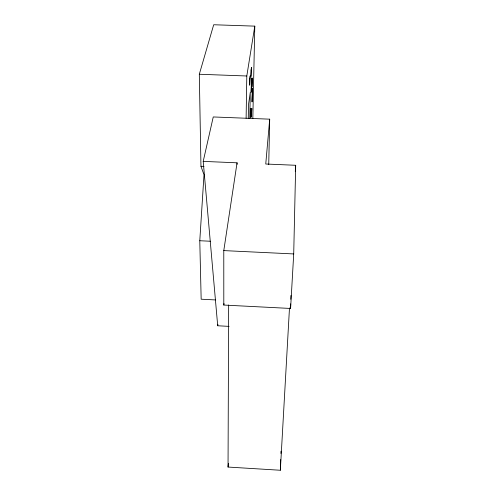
<?xml version="1.0" encoding="UTF-8"?>
<svg xmlns="http://www.w3.org/2000/svg" width="495" height="495" viewBox="0 0 495 495"><rect width="100%" height="100%" fill="white"/><g stroke="black" fill="none" stroke-linecap="round" stroke-linejoin="round"><path stroke-width="0.74" d="M289.488 307.896L280.343 470.25L228.04 467.057L228.659 304.951M246.114 118.243L246.801 75.995L254.795 26.136L213.692 24.75L199.312 74.25L200.958 166.277L203.996 174.76L199.782 240.737L201.162 299.209L215.368 299.927M248.267 118.478L248.515 104.624L250.297 92.262L249.802 118.404M252.827 118.651L254.795 26.136M268.736 164.6L269.695 119.171L213.252 116.95L203.204 161.382L217.707 325.772L229.098 326.372M203.204 161.382L237.056 162.812L223.783 250.6L223.802 305.056L290.59 308.459L293.714 253.935L295.688 165.281L265.753 164.018L269.695 119.171M290.59 308.459L290.701 303.868M290.819 299.277L290.918 295.453M280.343 470.25L280.696 459.564M280.9 453.451L280.981 451.162M295.286 171.449L295.688 165.281M228.04 467.057L228.424 463.271M223.802 305.056L224.012 303.54M217.707 325.772L217.924 324.275M199.312 74.25L246.801 75.995M200.958 166.277L204.014 166.407M199.782 240.737L210.412 241.238M223.783 250.6L293.714 253.935M237.056 162.812L237.105 164.352M249.789 78.563L249.666 85.196L250.198 75.853L249.789 78.563M251.076 70.03L250.953 76.558L251.472 67.444L251.076 70.03M250.476 111.264L250.352 117.377L250.854 108.479L250.476 111.264M251.355 80.821L251.126 92.274L251.782 77.907L251.355 80.821M251.479 111.189L251.361 117.136L251.844 108.485L251.479 111.189M252.097 80.66L251.974 86.873L252.462 78.099L252.097 80.66M252.24 90.981L252.017 101.933L252.642 88.091L252.24 90.981"/></g></svg>
